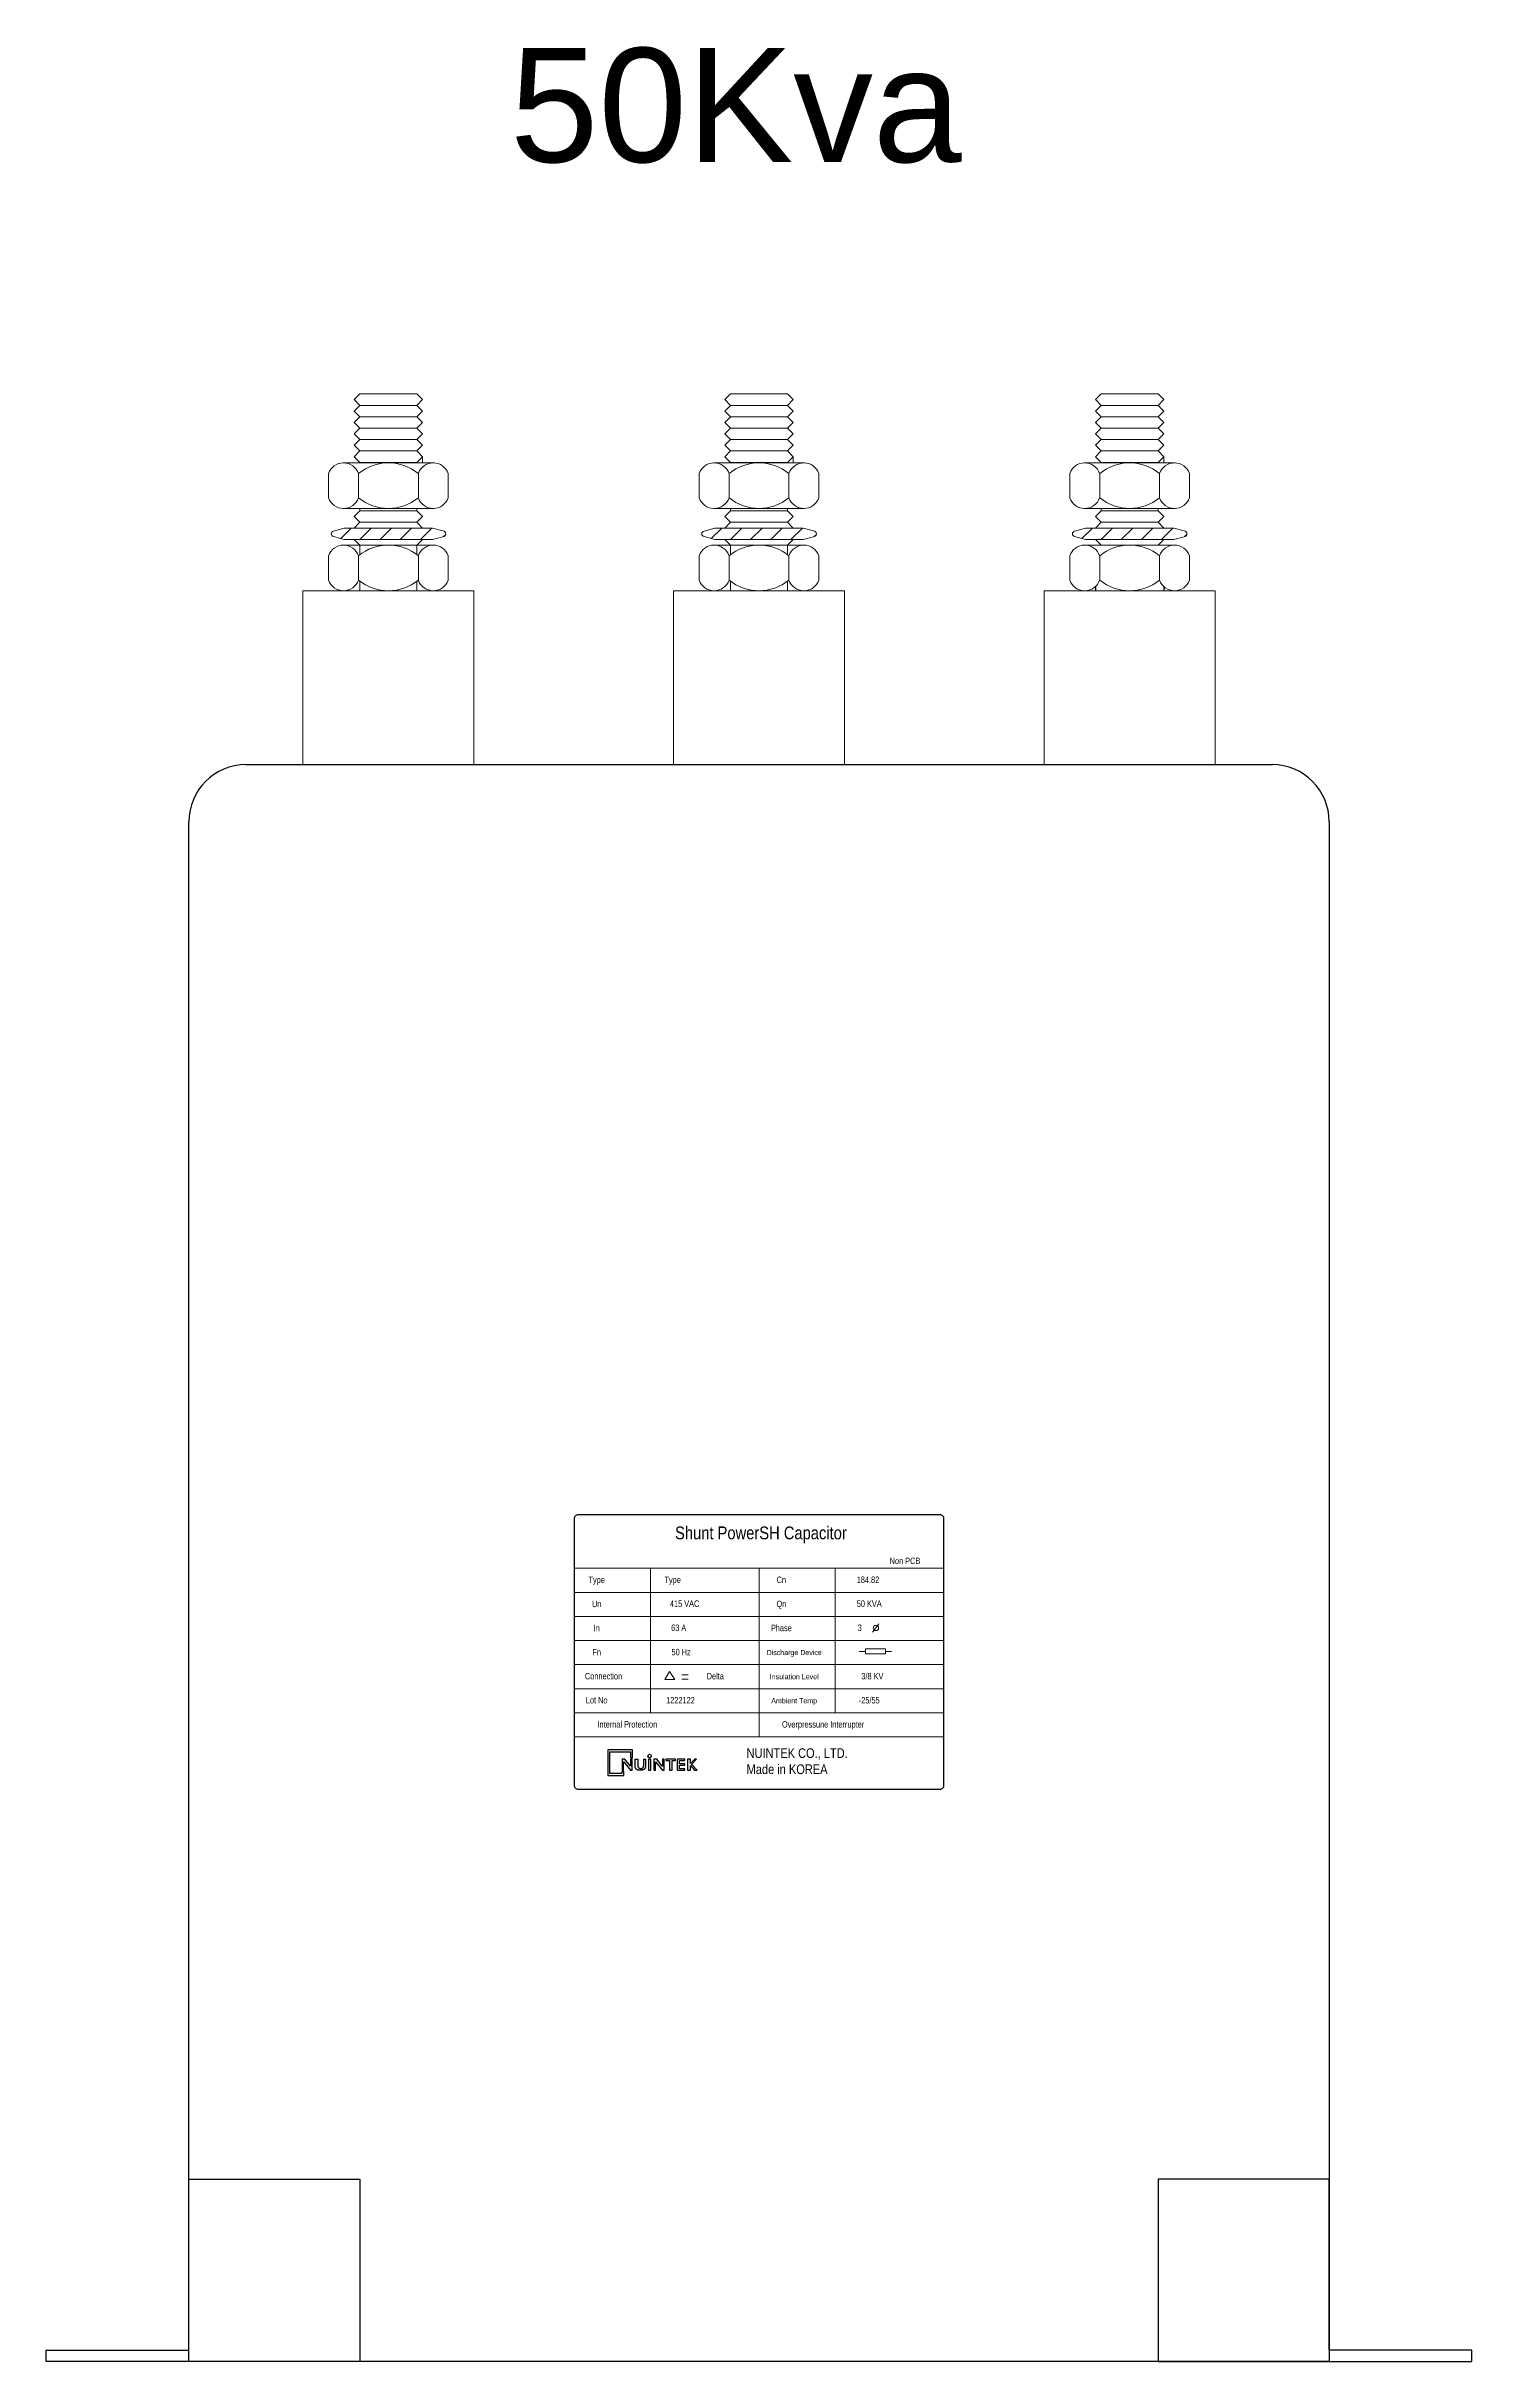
# Model space of a CAD drawing. Header units: millimetres. Extents: x 14 to 2028, y 54 to 460.
# Drawn here: x 1777.5 to 2027.5, y 53.9 to 459.9 of the extents above; entities that cross this region are included whole.
import ezdxf
from ezdxf.enums import TextEntityAlignment as Align

# ---------------------------------------------------------------- set-up
doc = ezdxf.new("R2010")
doc.units = ezdxf.units.MM
doc.layers.add('00', color=7, linetype='Continuous', lineweight=0)
doc.styles.add('Helvetica-Narrow', font='txt')

# ---------------------------------------------------------------- blocks, each defined once
blk = doc.blocks.new('Nuintek')
at = {"color": 150}
blk.add_lwpolyline([(1.82, 2.33), (1.82, 3.83), (-2.8, 3.83), (-2.8, 3.83), (-2.8, -0.99), (0.18, -0.99), (0.18, -0.23), (-0.18, -0.23), (-0.18, -0.63), (-2.44, -0.63), (-2.44, 3.47), (1.45, 3.47), (1.45, 2.33)], close=True, dxfattribs=at)
for points in [[(-0.11, 0), (0.11, 0, 0.414214), (0.15, 0.04), (0.15, 1.58, -0.70472), (0.17, 1.59), (1.45, 0.03, 0.224867), (1.51, 0), (1.75, 0, 0.414214), (1.79, 0.04), (1.79, 2.07, 0.414214), (1.75, 2.11), (1.49, 2.11, 0.414214), (1.45, 2.07), (1.45, 0.81, -0.706602), (1.43, 0.8), (0.4, 2.08, 0.226187), (0.34, 2.11), (-0.11, 2.11, 0.414214), (-0.15, 2.07), (-0.15, 0.04, 0.414214)], [(4.82, 2.07), (4.82, 0.04, 0.414214), (4.86, 0), (5.23, 0, 0.414214), (5.27, 0.04), (5.27, 2.07, 0.414214), (5.23, 2.11), (4.86, 2.11, 0.414214)], [(5.89, 0), (6.12, 0, 0.414214), (6.16, 0.04), (6.16, 1.58, -0.70472), (6.18, 1.59), (7.45, 0.03, 0.224867), (7.52, 0), (7.76, 0, 0.414214), (7.8, 0.04), (7.8, 2.07, 0.414214), (7.76, 2.11), (7.5, 2.11, 0.414214), (7.46, 2.07), (7.46, 0.81, -0.706602), (7.44, 0.8), (6.4, 2.08, 0.226187), (6.34, 2.11), (5.89, 2.11, 0.414214), (5.85, 2.07), (5.85, 0.04, 0.414214)], [(9.86, 2.11), (8.15, 2.11, 0.414214), (8.11, 2.07), (8.11, 1.89, 0.414214), (8.15, 1.85), (8.74, 1.85, -0.414214), (8.78, 1.81), (8.78, 0.04, 0.414214), (8.82, 0), (9.26, 0, 0.414214), (9.3, 0.04), (9.3, 1.81, -0.414214), (9.34, 1.85), (9.86, 1.85, 0.414214), (9.9, 1.89), (9.9, 2.07, 0.414214)], [(11.68, 2.11), (10.37, 2.11, 0.414214), (10.22, 1.96), (10.22, 0.15, 0.414214), (10.37, 0), (11.68, 0), (11.68, 0.26), (10.74, 0.26, -0.414214), (10.7, 0.3), (10.7, 0.94, -0.414214), (10.74, 0.98), (11.66, 0.98), (11.66, 1.24), (10.74, 1.24, -0.414214), (10.7, 1.28), (10.7, 1.81, -0.414214), (10.74, 1.85), (11.68, 1.85)], [(13.02, 1.14), (13.86, 2.07, 0.650559), (13.85, 2.11), (13.58, 2.11, 0.208632), (13.47, 2.06), (12.77, 1.31, -0.681762), (12.75, 1.31), (12.75, 2.07, 0.414214), (12.71, 2.11), (12.23, 2.11, 0.414214), (12.19, 2.07), (12.19, 0.04, 0.414214), (12.23, 0), (12.71, 0, 0.414214), (12.75, 0.04), (12.75, 0.88, -0.687152), (12.77, 0.89), (13.52, 0.05, 0.212465), (13.64, 0), (13.99, 0, 0.656311), (14.01, 0.04), (13.02, 1.09, -0.390361)]]:
    blk.add_lwpolyline(points, format="xyb", close=True, dxfattribs=at)
blk.add_circle((5.04, 2.69), 0.326, dxfattribs=at)
blk.add_rational_spline([(2.31, 0.85), (2.31, 0.53), (2.41, 0.3), (2.61, 0.16), (2.75, 0.05), (2.95, 0), (3.2, 0), (3.44, 0), (3.82, 0.05), (3.97, 0.16), (4.17, 0.3), (4.27, 0.53), (4.27, 0.85), (4.27, 1.26), (4.27, 1.66), (4.27, 2.07), (4.27, 2.09), (4.25, 2.11), (4.23, 2.11), (4.14, 2.11), (4.06, 2.11), (3.97, 2.11), (3.95, 2.11), (3.93, 2.09), (3.93, 2.07), (3.93, 1.66), (3.93, 1.25), (3.93, 0.83), (3.93, 0.69), (3.88, 0.57), (3.78, 0.48), (3.68, 0.4), (3.54, 0.36), (3.38, 0.36), (3.21, 0.36), (3.08, 0.4), (2.98, 0.48), (2.88, 0.57), (2.83, 0.69), (2.83, 0.83), (2.83, 1.25), (2.83, 1.66), (2.83, 2.07), (2.83, 2.08), (2.83, 2.09), (2.82, 2.1), (2.81, 2.11), (2.8, 2.11), (2.79, 2.11), (2.64, 2.11), (2.5, 2.11), (2.35, 2.11), (2.34, 2.11), (2.33, 2.11), (2.32, 2.1), (2.31, 2.09), (2.31, 2.08), (2.31, 2.07), (2.31, 1.66), (2.31, 1.26), (2.31, 0.85)], [1, 1, 1, 1, 1, 1, 1, 1, 1, 1, 1, 1, 1, 1, 1, 1, 0.804737854124, 0.804737854124, 1, 1, 1, 1, 0.804737854124, 0.804737854124, 1, 1, 1, 1, 1, 1, 1, 1, 1, 1, 1, 1, 1, 1, 1, 1, 1, 1, 1, 0.949253021674, 0.949253021674, 1, 0.949253021674, 0.949253021674, 1, 1, 1, 1, 0.949253021674, 0.949253021674, 1, 0.949253021674, 0.949253021674, 1, 1, 1, 1], degree=3, knots=[0, 0, 0, 0, 1, 1, 1, 2, 2, 2, 3, 3, 3, 4, 4, 4, 5, 5, 5, 6.570796, 6.570796, 6.570796, 7.570796, 7.570796, 7.570796, 9.141593, 9.141593, 9.141593, 10.141593, 10.141593, 10.141593, 11.141593, 11.141593, 11.141593, 12.141593, 12.141593, 12.141593, 13.141593, 13.141593, 13.141593, 14.141593, 14.141593, 14.141593, 15.141593, 15.141593, 15.141593, 15.926991, 15.926991, 15.926991, 16.712389, 16.712389, 16.712389, 17.712389, 17.712389, 17.712389, 18.497787, 18.497787, 18.497787, 19.283185, 19.283185, 19.283185, 20.283185, 20.283185, 20.283185, 20.283185], dxfattribs=at)
blk = doc.blocks.new('*U465')
at = {"lineweight": 5}
h = blk.add_hatch(dxfattribs=at)
h.set_pattern_fill('ANSI31', color=74, scale=20, style=0)
h.set_pattern_definition([(45, (-1139.0405, -855.1108), (-1.767767, 1.767767), [])])
h.paths.add_polyline_path([(-55.44, 121.62), (-57.25, 122.12), (-59.5, 122.12), (-72.75, 122.12), (-74.7, 121.6, 0.727937), (-74.7, 120.65), (-72.75, 120.12), (-70.5, 120.12), (-57.25, 120.12), (-55.44, 120.62, 1)])
h = blk.add_hatch(dxfattribs=at)
h.set_pattern_fill('ANSI31', color=74, scale=20, style=0)
h.set_pattern_definition([(45, (-1074.0405, -855.1108), (-1.767767, 1.767767), [])])
h.paths.add_polyline_path([(9.56, 121.62), (7.75, 122.12), (5.5, 122.12), (-7.75, 122.12), (-9.7, 121.6, 0.727937), (-9.7, 120.65), (-7.75, 120.12), (-5.5, 120.12), (7.75, 120.12), (9.56, 120.62, 1)])
h = blk.add_hatch(dxfattribs=at)
h.set_pattern_fill('ANSI31', color=74, scale=20, style=0)
h.set_pattern_definition([(45, (-1009.0405, -855.1108), (-1.767767, 1.767767), [])])
h.paths.add_polyline_path([(74.56, 121.62), (72.75, 122.12), (70.5, 122.12), (57.25, 122.12), (55.3, 121.6, 0.727937), (55.3, 120.65), (57.25, 120.12), (59.5, 120.12), (72.75, 120.12), (74.56, 120.62, 1)])
at = {"color": 74, "lineweight": 5}
for p, q in [((-70, 143.65), (-71, 144.65)), ((-70, 141.65), (-71, 142.65)), ((-60, 143.65), (-70, 143.65)), ((-60, 143.65), (-59, 144.65)), ((-60, 141.65), (-59, 142.65)), ((-5, 143.65), (-6, 144.65)), ((-5, 141.65), (-6, 142.65)), ((5, 143.65), (-5, 143.65)), ((5, 143.65), (6, 144.65)), ((5, 141.65), (6, 142.65)), ((60, 143.65), (59, 144.65)), ((60, 141.65), (59, 142.65)), ((70, 143.65), (60, 143.65)), ((70, 143.65), (71, 144.65)), ((70, 141.65), (71, 142.65)), ((-70, 139.65), (-71, 140.65)), ((-70, 139.65), (-71, 140.65)), ((-70, 137.65), (-71, 138.65)), ((-70, 137.65), (-71, 138.65)), ((-60, 141.65), (-70, 141.65)), ((-60, 139.65), (-70, 139.65)), ((-60, 139.65), (-70, 139.65)), ((-60, 139.65), (-59, 140.65)), ((-60, 139.65), (-59, 140.65)), ((-60, 137.65), (-59, 138.65)), ((-60, 137.65), (-59, 138.65)), ((-5, 139.65), (-6, 140.65)), ((-5, 139.65), (-6, 140.65)), ((-5, 137.65), (-6, 138.65)), ((-5, 137.65), (-6, 138.65)), ((5, 141.65), (-5, 141.65)), ((5, 139.65), (-5, 139.65)), ((5, 139.65), (-5, 139.65)), ((5, 139.65), (6, 140.65)), ((5, 139.65), (6, 140.65)), ((5, 137.65), (6, 138.65)), ((5, 137.65), (6, 138.65)), ((60, 139.65), (59, 140.65)), ((60, 139.65), (59, 140.65)), ((60, 137.65), (59, 138.65)), ((60, 137.65), (59, 138.65)), ((70, 141.65), (60, 141.65)), ((70, 139.65), (60, 139.65)), ((70, 139.65), (60, 139.65)), ((70, 139.65), (71, 140.65)), ((70, 139.65), (71, 140.65)), ((70, 137.65), (71, 138.65)), ((70, 137.65), (71, 138.65)), ((-70, 135.65), (-71, 136.65)), ((-70, 133.65), (-71, 134.65)), ((-60, 137.65), (-70, 137.65)), ((-60, 137.65), (-70, 137.65)), ((-60, 135.65), (-70, 135.65)), ((-60, 135.65), (-59, 136.65)), ((-60, 133.65), (-59, 134.65)), ((-5, 135.65), (-6, 136.65)), ((-5, 133.65), (-6, 134.65)), ((5, 137.65), (-5, 137.65)), ((5, 137.65), (-5, 137.65)), ((5, 135.65), (-5, 135.65)), ((5, 135.65), (6, 136.65)), ((5, 133.65), (6, 134.65)), ((60, 135.65), (59, 136.65)), ((60, 133.65), (59, 134.65)), ((70, 137.65), (60, 137.65)), ((70, 137.65), (60, 137.65)), ((70, 135.65), (60, 135.65)), ((70, 135.65), (71, 136.65)), ((70, 133.65), (71, 134.65)), ((-60, 133.65), (-70, 133.65)), ((5, 133.65), (-5, 133.65)), ((70, 133.65), (60, 133.65)), ((-72.75, 122.12), (-74.65, 121.61)), ((-72.75, 122.12), (-70.5, 122.12)), ((-72.75, 122.12), (-57.25, 122.12)), ((-70, 123.14), (-71, 124.14)), ((-70.99, 122.12), (-71, 122.14)), ((-70.99, 122.12), (-71, 122.14)), ((-70, 125.14), (-70, 125.57)), ((-60, 125.14), (-70, 125.14)), ((-60, 123.14), (-70, 123.14)), ((-60, 125.14), (-60, 125.57)), ((-60, 123.14), (-59, 124.14)), ((-57.25, 122.12), (-59.5, 122.12)), ((-59.01, 122.12), (-59, 122.14)), ((-59.01, 122.12), (-59, 122.14)), ((-55.44, 121.62), (-57.25, 122.12)), ((-7.75, 122.12), (-9.65, 121.61)), ((-7.75, 122.12), (7.75, 122.12)), ((-7.75, 122.12), (-5.5, 122.12)), ((-5, 123.14), (-6, 124.14)), ((-5.99, 122.12), (-6, 122.14)), ((-5.99, 122.12), (-6, 122.14)), ((-5, 125.14), (-5, 125.57)), ((5, 125.14), (-5, 125.14)), ((5, 123.14), (-5, 123.14)), ((5, 125.14), (5, 125.57)), ((5, 123.14), (6, 124.14)), ((7.75, 122.12), (5.5, 122.12)), ((5.99, 122.12), (6, 122.14)), ((5.99, 122.12), (6, 122.14)), ((9.56, 121.62), (7.75, 122.12)), ((57.25, 122.12), (55.35, 121.61)), ((57.25, 122.12), (59.5, 122.12)), ((57.25, 122.12), (72.75, 122.12)), ((60, 123.14), (59, 124.14)), ((59.01, 122.12), (59, 122.14)), ((59.01, 122.12), (59, 122.14)), ((60, 125.14), (60, 125.57)), ((70, 125.14), (60, 125.14)), ((70, 123.14), (60, 123.14)), ((70, 125.14), (70, 125.57)), ((70, 123.14), (71, 124.14)), ((72.75, 122.12), (70.5, 122.12)), ((70.99, 122.12), (71, 122.14)), ((70.99, 122.12), (71, 122.14)), ((74.56, 121.62), (72.75, 122.12)), ((-72.75, 120.12), (-74.65, 120.64)), ((-70.5, 120.12), (-72.75, 120.12)), ((-57.25, 120.12), (-72.75, 120.12)), ((-70, 119.14), (-71, 120.14)), ((-70, 119.14), (-70, 117.46)), ((-60, 119.14), (-70, 119.14)), ((-60, 119.14), (-70, 119.14)), ((-60, 119.14), (-59, 120.14)), ((-60, 119.14), (-59, 120.14)), ((-60, 119.14), (-60, 117.46)), ((-57.25, 120.12), (-59.5, 120.12)), ((-55.44, 120.62), (-57.25, 120.12)), ((-7.75, 120.12), (-9.65, 120.64)), ((7.75, 120.12), (-7.75, 120.12)), ((-5.5, 120.12), (-7.75, 120.12)), ((-5, 119.14), (-6, 120.14)), ((-5, 119.14), (-5, 117.46)), ((5, 119.14), (-5, 119.14)), ((5, 119.14), (-5, 119.14)), ((5, 119.14), (6, 120.14)), ((5, 119.14), (6, 120.14)), ((5, 119.14), (5, 117.46)), ((7.75, 120.12), (5.5, 120.12)), ((9.56, 120.62), (7.75, 120.12)), ((57.25, 120.12), (55.35, 120.64)), ((59.5, 120.12), (57.25, 120.12)), ((72.75, 120.12), (57.25, 120.12)), ((60, 119.14), (59, 120.14)), ((70, 119.14), (60, 119.14)), ((70, 119.14), (60, 119.14)), ((70, 119.14), (71, 120.14)), ((70, 119.14), (71, 120.14)), ((72.75, 120.12), (70.5, 120.12)), ((74.56, 120.62), (72.75, 120.12)), ((-75.5, 113.02), (-75.5, 117.26)), ((-54.5, 113.02), (-54.5, 117.26)), ((-10.5, 113.02), (-10.5, 117.26)), ((10.5, 113.02), (10.5, 117.26)), ((54.5, 113.02), (54.5, 117.26)), ((75.5, 113.02), (75.5, 117.26)), ((-50, 111.14), (-80, 111.14)), ((-80, 111.14), (-80, 80.65)), ((-70, 112.82), (-70, 111.14)), ((-60, 112.82), (-60, 111.14)), ((-50, 80.65), (-50, 111.14)), ((15, 111.14), (-15, 111.14)), ((-15, 111.14), (-15, 80.65)), ((-15, 111.14), (-15, 80.65)), ((-15, 111.14), (-15, 80.65)), ((-5, 112.82), (-5, 111.14)), ((5, 112.82), (5, 111.14)), ((15, 80.65), (15, 111.14)), ((15, 80.65), (15, 111.14)), ((15, 80.65), (15, 111.14)), ((80, 111.14), (50, 111.14)), ((50, 111.14), (50, 80.65)), ((50, 111.14), (50, 80.65)), ((50, 111.14), (50, 80.65)), ((80, 80.65), (80, 111.14)), ((80, 80.65), (80, 111.14)), ((80, 80.65), (80, 111.14)), ((-50, 80.65), (-50, 109.14)), ((15, 80.65), (15, 109.14)), ((15, 80.65), (15, 109.14)), ((15, 80.65), (15, 109.14)), ((80, 80.65), (80, 109.14)), ((80, 80.65), (80, 109.14)), ((80, 80.65), (80, 109.14)), ((-65, 80.65), (-50, 80.65)), ((0, 80.65), (15, 80.65)), ((0, 80.65), (15, 80.65)), ((0, 80.65), (15, 80.65)), ((65, 80.65), (80, 80.65)), ((65, 80.65), (80, 80.65)), ((65, 80.65), (80, 80.65)), ((0, -50.83), (13.2, -50.83)), ((0, -50.83), (13.2, -50.83)), ((0, -50.83), (13.2, -50.83))]:
    blk.add_line(p, q, dxfattribs=at)
at = {"color": 74}
for p, q in [((59, 111.87), (59, 111.14)), ((71.01, 111.85), (71.01, 111.14)), ((-90, 80.65), (90, 80.65)), ((-90, 80.65), (90, 80.65)), ((-100, -199.35), (-100, 70.65)), ((100, 70.65), (100, -199.35)), ((100, -199.35), (-100, -199.35))]:
    blk.add_line(p, q, dxfattribs=at)
at = {"lineweight": 9}
for p, q in [((-32.38, -60.24), (32.38, -60.24)), ((-19.05, -60.24), (-19.05, -85.59)), ((0, -60.24), (0, -89.81)), ((13.33, -60.24), (13.33, -85.59)), ((-32.38, -64.47), (32.38, -64.47)), ((-32.38, -68.69), (32.38, -68.69)), ((-32.38, -72.92), (32.38, -72.92)), ((19.91, -71.47), (21.02, -70)), ((18.65, -74.81), (17.59, -74.81)), ((22.19, -74.81), (23.25, -74.81)), ((-32.38, -77.14), (32.38, -77.14)), ((-13.56, -78.95), (-12.43, -78.95)), ((-13.56, -79.67), (-12.43, -79.67)), ((-32.38, -81.36), (32.38, -81.36)), ((-32.38, -85.59), (32.38, -85.59)), ((-32.38, -89.81), (32.38, -89.81))]:
    blk.add_line(p, q, dxfattribs=at)
at = {"color": 150}
blk.add_lwpolyline([(-31.71, -50.83), (31.71, -50.83, -0.414214), (32.38, -51.51), (32.38, -98.34, -0.414214), (31.71, -99.02), (-31.71, -99.02, -0.414214), (-32.38, -98.34), (-32.38, -51.51, -0.414214)], format="xyb", close=True, dxfattribs=at)
at = {"lineweight": 9}
blk.add_lwpolyline([(18.65, -75.24), (22.19, -75.24), (22.19, -74.38), (18.65, -74.38)], close=True, dxfattribs=at)
blk.add_lwpolyline([(-16.5, -79.72), (-14.78, -79.72), (-15.69, -78.36), (-16.5, -79.72)], dxfattribs=at)
at = {"color": 74}
for points in [[(-70, -167.35), (-70, -199.35), (-125, -199.35), (-125, -197.35), (-100, -197.35), (-100, -167.35), (-70, -167.35)], [(70, -167.35), (70, -199.35), (125, -199.35), (125, -197.35), (100, -197.35), (100, -167.35), (70, -167.35)]]:
    blk.add_lwpolyline(points, dxfattribs=at)
at = {"lineweight": 9}
blk.add_circle((20.49, -70.71), 0.475, dxfattribs=at)
at = {"color": 74, "lineweight": 5}
for centre, start, end in [((-74.54, 121.12), 102.246, 257.754), ((-55.44, 121.12), 270, 90), ((-9.54, 121.12), 102.246, 257.754), ((9.56, 121.12), 270, 90), ((55.46, 121.12), 102.246, 257.754), ((74.56, 121.12), 270, 90)]:
    blk.add_arc(centre, 0.5, start, end, dxfattribs=at)
at = {"color": 74}
for centre, start, end in [((-90, 70.65), 90, 180), ((90, 70.65), 0, 90)]:
    blk.add_arc(centre, 10, start, end, dxfattribs=at)
at = {"layer": '00', "color": 74, "lineweight": 5}
for p, q in [((-71, 144.65), (-70, 145.65)), ((-71, 142.65), (-70, 143.65)), ((-70, 145.65), (-60, 145.65)), ((-70, 143.65), (-60, 143.65)), ((-59, 144.65), (-60, 145.65)), ((-59, 142.65), (-60, 143.65)), ((-6, 144.65), (-5, 145.65)), ((-6, 142.65), (-5, 143.65)), ((-5, 145.65), (5, 145.65)), ((-5, 143.65), (5, 143.65)), ((6, 144.65), (5, 145.65)), ((6, 142.65), (5, 143.65)), ((59, 144.65), (60, 145.65)), ((59, 142.65), (60, 143.65)), ((60, 145.65), (70, 145.65)), ((60, 143.65), (70, 143.65)), ((71, 144.65), (70, 145.65)), ((71, 142.65), (70, 143.65)), ((-71, 140.65), (-70, 141.65)), ((-71, 140.65), (-70, 141.65)), ((-71, 138.65), (-70, 139.65)), ((-71, 138.65), (-70, 139.65)), ((-70, 141.65), (-60, 141.65)), ((-70, 141.65), (-60, 141.65)), ((-70, 139.65), (-60, 139.65)), ((-70, 139.65), (-60, 139.65)), ((-59, 140.65), (-60, 141.65)), ((-59, 140.65), (-60, 141.65)), ((-59, 138.65), (-60, 139.65)), ((-59, 138.65), (-60, 139.65)), ((-6, 140.65), (-5, 141.65)), ((-6, 140.65), (-5, 141.65)), ((-6, 138.65), (-5, 139.65)), ((-6, 138.65), (-5, 139.65)), ((-5, 141.65), (5, 141.65)), ((-5, 141.65), (5, 141.65)), ((-5, 139.65), (5, 139.65)), ((-5, 139.65), (5, 139.65)), ((6, 140.65), (5, 141.65)), ((6, 140.65), (5, 141.65)), ((6, 138.65), (5, 139.65)), ((6, 138.65), (5, 139.65)), ((59, 140.65), (60, 141.65)), ((59, 140.65), (60, 141.65)), ((59, 138.65), (60, 139.65)), ((59, 138.65), (60, 139.65)), ((60, 141.65), (70, 141.65)), ((60, 141.65), (70, 141.65)), ((60, 139.65), (70, 139.65)), ((60, 139.65), (70, 139.65)), ((71, 140.65), (70, 141.65)), ((71, 140.65), (70, 141.65)), ((71, 138.65), (70, 139.65)), ((71, 138.65), (70, 139.65)), ((-71, 136.65), (-70, 137.65)), ((-71, 134.65), (-70, 135.65)), ((-70, 137.65), (-60, 137.65)), ((-70, 135.65), (-60, 135.65)), ((-59, 136.65), (-60, 137.65)), ((-59, 134.65), (-60, 135.65)), ((-59, 133.57), (-59, 134.65)), ((-6, 136.65), (-5, 137.65)), ((-6, 134.65), (-5, 135.65)), ((-5, 137.65), (5, 137.65)), ((-5, 135.65), (5, 135.65)), ((6, 136.65), (5, 137.65)), ((6, 134.65), (5, 135.65)), ((6, 133.57), (6, 134.65)), ((59, 136.65), (60, 137.65)), ((59, 134.65), (60, 135.65)), ((60, 137.65), (70, 137.65)), ((60, 135.65), (70, 135.65)), ((71, 136.65), (70, 137.65)), ((71, 134.65), (70, 135.65)), ((71, 133.57), (71, 134.65)), ((-75.5, 131.7), (-75.5, 127.45)), ((-57, 133.57), (-73, 133.57)), ((-73, 133.57), (-58.99, 133.57)), ((-70.25, 127.45), (-70.25, 131.7)), ((-59.75, 127.45), (-59.75, 131.7)), ((-54.5, 131.7), (-54.5, 127.45)), ((-10.5, 131.7), (-10.5, 127.45)), ((-8, 133.57), (6.01, 133.57)), ((8, 133.57), (-8, 133.57)), ((-5.25, 127.45), (-5.25, 131.7)), ((5.25, 127.45), (5.25, 131.7)), ((10.5, 131.7), (10.5, 127.45)), ((54.5, 131.7), (54.5, 127.45)), ((57, 133.57), (71.01, 133.57)), ((73, 133.57), (57, 133.57)), ((59.75, 127.45), (59.75, 131.7)), ((70.25, 127.45), (70.25, 131.7)), ((75.5, 131.7), (75.5, 127.45)), ((-57, 125.57), (-73, 125.57)), ((-71, 124.14), (-70, 125.14)), ((-71, 122.14), (-70, 123.14)), ((-71, 122.14), (-70, 123.14)), ((-70, 125.14), (-60, 125.14)), ((-70, 123.14), (-60, 123.14)), ((-70, 123.14), (-60, 123.14)), ((-59, 124.14), (-60, 125.14)), ((-59, 122.14), (-60, 123.14)), ((-59, 122.14), (-60, 123.14)), ((8, 125.57), (-8, 125.57)), ((-6, 124.14), (-5, 125.14)), ((-6, 122.14), (-5, 123.14)), ((-6, 122.14), (-5, 123.14)), ((-5, 125.14), (5, 125.14)), ((-5, 123.14), (5, 123.14)), ((-5, 123.14), (5, 123.14)), ((6, 124.14), (5, 125.14)), ((6, 122.14), (5, 123.14)), ((6, 122.14), (5, 123.14)), ((73, 125.57), (57, 125.57)), ((59, 124.14), (60, 125.14)), ((59, 122.14), (60, 123.14)), ((59, 122.14), (60, 123.14)), ((60, 125.14), (70, 125.14)), ((60, 123.14), (70, 123.14)), ((60, 123.14), (70, 123.14)), ((71, 124.14), (70, 125.14)), ((71, 122.14), (70, 123.14)), ((71, 122.14), (70, 123.14)), ((-73, 119.14), (-58.99, 119.14)), ((-57, 119.14), (-73, 119.14)), ((-70, 119.14), (-60, 119.14)), ((8, 119.14), (-8, 119.14)), ((-8, 119.14), (6.01, 119.14)), ((-5, 119.14), (5, 119.14)), ((73, 119.14), (57, 119.14)), ((57, 119.14), (71.01, 119.14)), ((60, 119.14), (70, 119.14)), ((-75.5, 113.02), (-75.5, 117.26)), ((-75.5, 117.26), (-75.5, 113.02)), ((-70.25, 113.02), (-70.25, 117.26)), ((-59.75, 113.02), (-59.75, 117.26)), ((-54.5, 113.02), (-54.5, 117.26)), ((-54.5, 117.26), (-54.5, 113.02)), ((-10.5, 117.26), (-10.5, 113.02)), ((-10.5, 113.02), (-10.5, 117.26)), ((-5.25, 113.02), (-5.25, 117.26)), ((5.25, 113.02), (5.25, 117.26)), ((10.5, 117.26), (10.5, 113.02)), ((10.5, 113.02), (10.5, 117.26)), ((54.5, 117.26), (54.5, 113.02)), ((54.5, 113.02), (54.5, 117.26)), ((59.75, 113.02), (59.75, 117.26)), ((70.25, 113.02), (70.25, 117.26)), ((75.5, 117.26), (75.5, 113.02)), ((75.5, 113.02), (75.5, 117.26)), ((-57, 111.14), (-73, 111.14)), ((-57, 111.14), (-73, 111.14)), ((-71.01, 111.14), (-58.99, 111.14)), ((8, 111.14), (-8, 111.14)), ((8, 111.14), (-8, 111.14)), ((-6.01, 111.14), (6.01, 111.14)), ((73, 111.14), (57, 111.14)), ((73, 111.14), (57, 111.14)), ((58.99, 111.14), (71.01, 111.14))]:
    blk.add_line(p, q, dxfattribs=at)
for centre, radius, start, end in [((-72.88, 130.8), 2.77, 18.8098, 161.1902), ((-65, 125.29), 8.28, 50.6699, 129.3301), ((-57.13, 130.8), 2.77, 18.8098, 161.1902), ((-7.88, 130.8), 2.77, 18.8098, 161.1902), ((0, 125.29), 8.28, 50.6699, 129.3301), ((7.87, 130.8), 2.77, 18.8098, 161.1902), ((57.12, 130.8), 2.77, 18.8098, 161.1902), ((65, 125.29), 8.28, 50.6699, 129.3301), ((72.87, 130.8), 2.77, 18.8098, 161.1902), ((-72.88, 128.34), 2.77, 198.8098, 341.1902), ((-65, 133.86), 8.28, 230.6699, 309.3301), ((-57.13, 128.34), 2.77, 198.8098, 341.1902), ((-7.88, 128.34), 2.77, 198.8098, 341.1902), ((0, 133.86), 8.28, 230.6699, 309.3301), ((7.87, 128.34), 2.77, 198.8098, 341.1902), ((57.12, 128.34), 2.77, 198.8098, 341.1902), ((65, 133.86), 8.28, 230.6699, 309.3301), ((72.87, 128.34), 2.77, 198.8098, 341.1902), ((-72.88, 116.37), 2.77, 18.8098, 161.1902), ((-65, 110.86), 8.28, 50.6699, 129.3301), ((-57.13, 116.37), 2.77, 18.8098, 161.1902), ((-7.88, 116.37), 2.77, 18.8098, 161.1902), ((0, 110.86), 8.28, 50.6699, 129.3301), ((7.87, 116.37), 2.77, 18.8098, 161.1902), ((57.12, 116.37), 2.77, 18.8098, 161.1902), ((65, 110.86), 8.28, 50.6699, 129.3301), ((72.87, 116.37), 2.77, 18.8098, 161.1902), ((-72.88, 113.91), 2.77, 198.8098, 341.1902), ((-72.88, 113.91), 2.77, 198.8098, 341.1902), ((-65, 119.42), 8.28, 230.6699, 309.3301), ((-65, 119.42), 8.28, 230.6699, 309.3301), ((-57.13, 113.91), 2.77, 198.8098, 341.1902), ((-57.13, 113.91), 2.77, 198.8098, 341.1902), ((-7.88, 113.91), 2.77, 198.8098, 341.1902), ((-7.88, 113.91), 2.77, 198.8098, 341.1902), ((0, 119.42), 8.28, 230.6699, 309.3301), ((0, 119.42), 8.28, 230.6699, 309.3301), ((7.87, 113.91), 2.77, 198.8098, 341.1902), ((7.87, 113.91), 2.77, 198.8098, 341.1902), ((57.12, 113.91), 2.77, 198.8098, 341.1902), ((57.12, 113.91), 2.77, 198.8098, 341.1902), ((65, 119.42), 8.28, 230.6699, 309.3301), ((65, 119.42), 8.28, 230.6699, 309.3301), ((72.87, 113.91), 2.77, 198.8098, 341.1902), ((72.87, 113.91), 2.77, 198.8098, 341.1902)]:
    blk.add_arc(centre, radius, start, end, dxfattribs=at)
at = {"xscale": 0.9316960616124561, "yscale": 0.9316960616124561, "zscale": 0.9316960616124561}
blk.add_blockref('Nuintek', (-23.89, -95.67), dxfattribs=at)
at = {"style": 'Helvetica-Narrow'}
for s, height, p in [('Shunt PowerSH Capacitor', 2.2528, (0.33, -54.04)), ('Non PCB', 1.126, (25.6, -58.95)), ('Type', 1.126, (-28.47, -62.26)), ('Type', 1.126, (-15.14, -62.26)), ('Cn', 1.126, (3.92, -62.26)), ('184.82', 1.126, (19.11, -62.26)), ('Un', 1.126, (-28.47, -66.49)), ('Qn', 1.126, (3.92, -66.49)), ('In', 1.126, (-28.47, -70.71)), ('63 A', 1.126, (-14.09, -70.68)), ('Phase', 1.126, (3.92, -70.71)), ('3', 1.13, (17.67, -70.68)), ('Fn', 1.126, (-28.47, -74.94)), ('50 Hz', 1.126, (-13.66, -74.94)), ('Discharge Device', 0.9011, (6.17, -75.02)), ('Connection', 1.126, (-27.27, -79.16)), ('Delta', 1.126, (-7.68, -79.16)), ('Insulation Level', 0.9011, (6.17, -79.25)), ('3/8 KV', 1.126, (19.88, -79.16)), ('Lot No', 1.126, (-28.47, -83.38)), ('1222122', 1.126, (-13.78, -83.38)), ('Ambient Temp', 0.9011, (6.17, -83.47)), ('-25/55', 1.126, (19.33, -83.38)), ('Internal Protection', 1.1264, (-23.1, -87.61)), ('Overpressune Interrupter', 1.1264, (11.24, -87.61))]:
    blk.add_text(s, height=height, dxfattribs=at).set_placement(p, align=Align.MIDDLE_CENTER)
at = {"color": 1, "style": 'Helvetica-Narrow'}
for s, p in [('415 VAC', (-13.05, -66.45)), ('50 KVA', (19.33, -66.45))]:
    blk.add_text(s, height=1.126, dxfattribs=at).set_placement(p, align=Align.MIDDLE_CENTER)
at = {"style": 'Helvetica-Narrow'}
for s, p in [('NUINTEK CO., LTD.', (-2.18, -92.65)), ('Made in KOREA', (-2.18, -95.48))]:
    blk.add_text(s, height=1.6896, dxfattribs=at).set_placement(p, align=Align.MIDDLE_LEFT)

msp = doc.modelspace()

# ---------------------------------------------------------------- block references
msp.add_blockref('*U465', (1902.51, 253.3))

# ---------------------------------------------------------------- texts
at = {"color": 7, "insert": (1898.42, 449.46), "char_height": 20, "attachment_point": 5}
msp.add_mtext('{\\fArial|b0|i0|c0|p34;50Kva}', dxfattribs=at)

doc.saveas('drawing.dxf')
